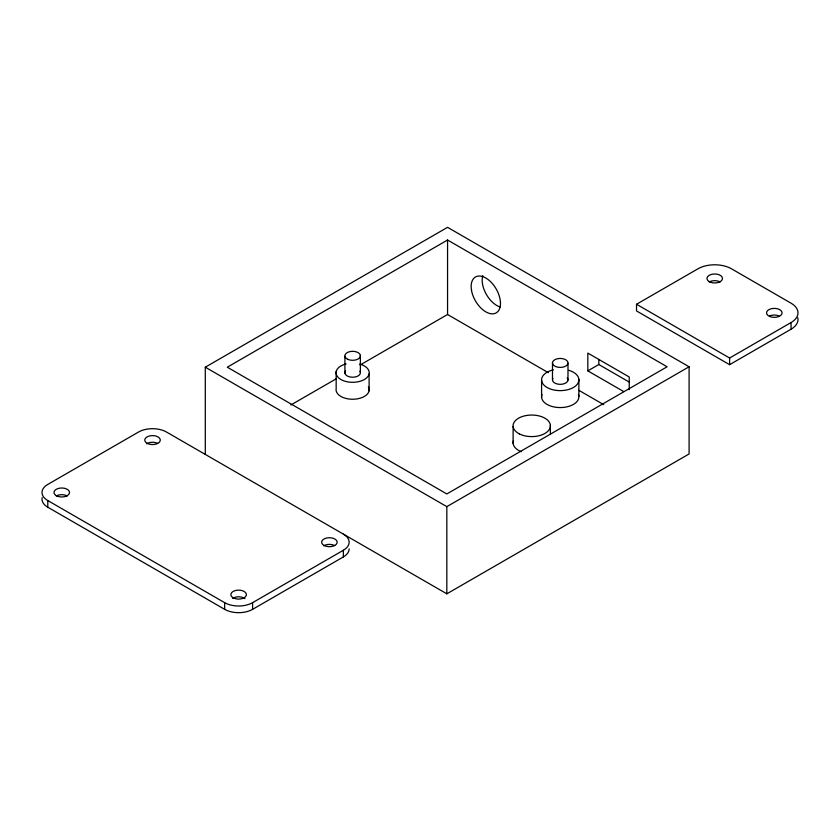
<?xml version="1.0" encoding="UTF-8"?>
<svg xmlns="http://www.w3.org/2000/svg" width="840" height="840" viewBox="0 0 840 840"><rect width="100%" height="100%" fill="white"/><g stroke="black" fill="none" stroke-linecap="round" stroke-linejoin="round"><path stroke-width="1.26" d="M205.296 454.377L205.296 367.195L447.562 227.325L689.094 366.776L689.094 453.957L446.828 593.827L166.478 432.022A19.75 11.403 0 0 0 138.547 432.022L47.785 484.428A19.75 11.403 0 0 0 47.785 500.546L47.785 507.213L224.668 609.336A19.75 11.403 0 0 0 252.588 609.336L343.361 556.93A19.75 11.403 0 0 0 349.146 548.867M447.562 240.02L227.293 367.195L446.828 493.952L667.107 366.776L447.562 240.02L447.562 314.506L548.279 372.656M290.871 404.975L336.294 378.756M360.139 364.991L447.562 314.506M636.521 304.269L697.966 268.8A23.699 13.681 0 0 1 731.482 268.8L791.06 303.198A23.699 13.681 0 0 1 791.06 322.539L791.06 329.207L729.614 364.686L636.521 310.937L636.521 304.269L729.614 358.019L791.06 322.539M629.244 389.697L629.244 377.003L587.832 353.094L587.832 370.87L598.825 364.518L629.055 381.969M47.785 500.546L224.668 602.669A19.75 11.403 0 0 0 252.588 602.669L343.361 550.263A19.75 11.403 0 0 0 343.361 534.145M205.296 367.195L446.828 506.646L689.094 366.776M587.832 370.87L623.648 391.545M578.833 390.296L603.74 404.67M729.614 358.019L729.614 364.686M598.825 359.436L598.825 364.518M578.875 379.365L578.875 396.302M567.987 363.237A7.77 4.494 0 0 1 555.901 366.66A7.77 4.494 0 0 1 556.804 358.901A7.77 4.494 0 0 1 567.987 363.237L567.987 380.163M552.478 362.628L552.478 379.565M550.368 425.187L550.368 434.301M541.59 380.352L541.59 397.288M513.114 426.457L513.114 443.394M446.828 506.646L446.828 593.827M369.106 373.874L369.106 390.8M360.37 355.341L360.37 372.267M344.904 356.286L344.904 373.212M343.361 550.263L343.361 556.93M336.168 371.616L336.168 388.542A16.59 9.576 0 0 0 354.291 399.2A16.59 9.576 0 0 0 368.393 386.673M252.588 602.669L252.588 609.336M224.668 602.669L224.668 609.336M567.21 377.885A7.77 4.494 0 0 1 560.731 384.342A7.77 4.494 0 0 1 552.877 378.409M359.898 371.133A7.77 4.494 0 0 1 352.443 377.233A7.77 4.494 0 0 1 345.534 370.923M568.817 370.293A18.659 10.773 0 0 1 574.287 386.946A18.659 10.773 0 0 1 544.971 386.054A18.659 10.773 0 0 1 553.434 369.831M359.782 364.098A16.59 9.576 0 0 1 365.484 378.798A16.59 9.576 0 0 1 339.392 378.504A16.59 9.576 0 0 1 346.091 363.941M578.445 394.433A18.659 10.773 0 0 1 560.27 407.568A18.659 10.773 0 0 1 542.01 394.485M521.273 451.668A18.659 10.773 0 0 1 513.461 440.58M500.157 306.999A20.738 11.97 60 0 1 482.78 275.594M797.8 317.751A23.699 13.681 0 0 1 791.06 329.207M769.503 315.998A7.77 4.494 0 0 1 778.974 315.945M709.233 281.957A7.77 4.494 0 0 1 720.226 281.967M47.785 507.213A19.75 11.403 0 0 1 42.168 497.658M232.659 598.395A7.77 4.494 0 0 1 244.986 598.689M56.248 495.978A7.77 4.494 0 0 1 67.242 495.978M323.715 545.8A7.77 4.494 0 0 1 334.698 545.591M146.674 443.782A7.77 4.494 0 0 1 157.647 443.373M347.75 359.31A7.77 4.494 0 0 0 360.318 356.506A7.77 4.494 0 0 0 349.839 351.624A7.77 4.494 0 0 0 347.75 359.31M519.351 433.881A18.659 10.773 0 0 0 550.022 427.991A18.659 10.773 0 0 0 525.851 415.601A18.659 10.773 0 0 0 519.351 433.881M471.544 290.556A20.738 11.97 60 0 0 495.852 313.068A20.738 11.97 60 0 0 490.056 281.18A20.738 11.97 60 0 0 471.544 290.556M769.629 316.459A7.77 4.494 0 0 0 782.019 313.415A7.77 4.494 0 0 0 771.256 308.742A7.77 4.494 0 0 0 769.629 316.459M710.829 282.356A7.77 4.494 0 0 0 722.495 278.481A7.77 4.494 0 0 0 710.84 274.586A7.77 4.494 0 0 0 710.829 282.356M233.657 598.059A7.77 4.494 0 0 0 246.288 595.371A7.77 4.494 0 0 0 235.946 590.394A7.77 4.494 0 0 0 233.657 598.059M324.093 545.486A7.77 4.494 0 0 0 336.977 543.218A7.77 4.494 0 0 0 327.127 537.915A7.77 4.494 0 0 0 324.093 545.486M147.389 443.457A7.77 4.494 0 0 0 160.146 440.958A7.77 4.494 0 0 0 150.024 435.834A7.77 4.494 0 0 0 147.389 443.457M57.866 496.377A7.77 4.494 0 0 0 69.52 492.481A7.77 4.494 0 0 0 57.866 488.596A7.77 4.494 0 0 0 57.866 496.377"/></g></svg>
